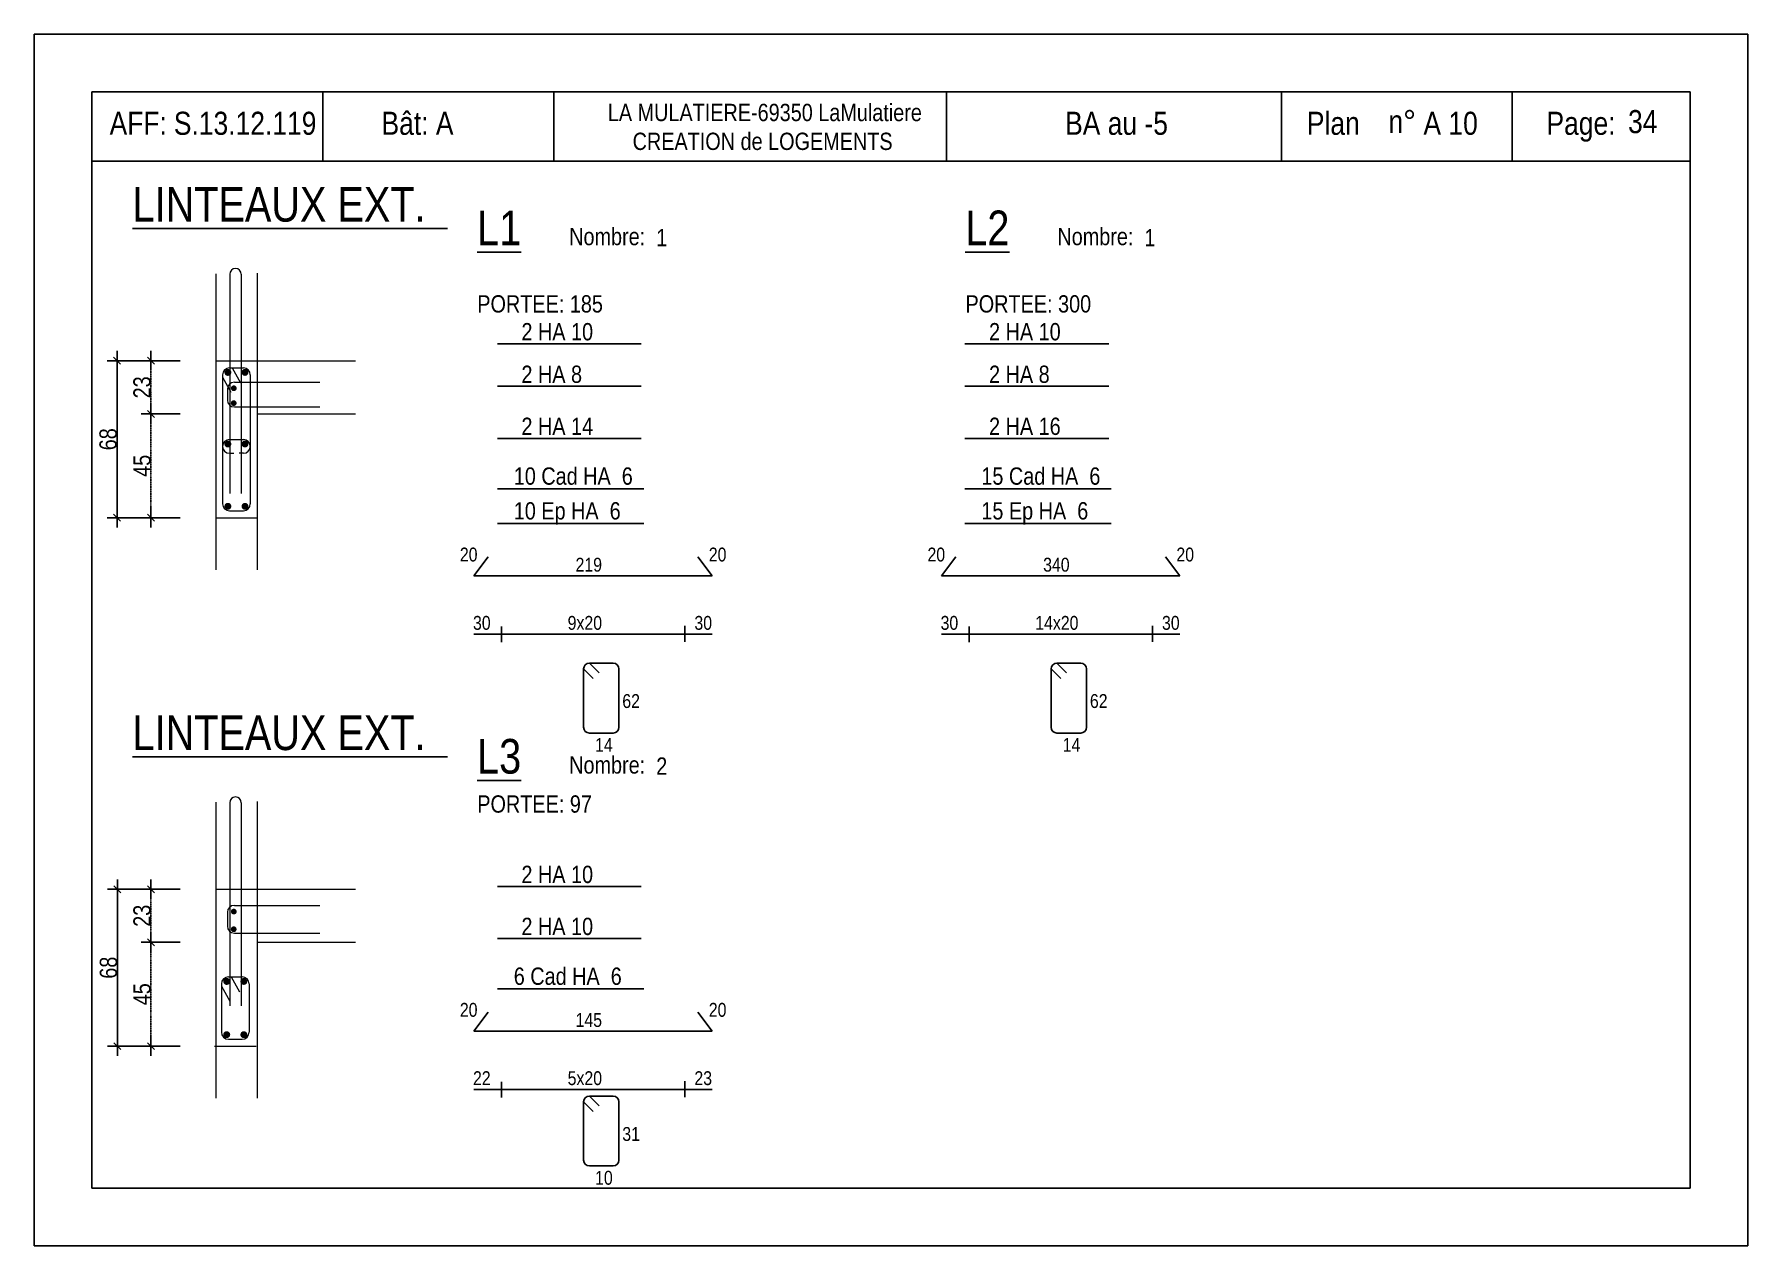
# Model space of a CAD drawing. Header units: metres. Extents: x -9927 to 45032, y -190416 to 12166.
# Drawn here: x 1177 to 2662, y -136198 to -135148 of the extents above; entities that cross this region are included whole.
import ezdxf
from ezdxf.enums import TextEntityAlignment as Align

# ---------------------------------------------------------------- set-up
doc = ezdxf.new("R2010")
doc.units = ezdxf.units.M
doc.header["$PDMODE"] = 65
doc.linetypes.add('CACHE2', pattern=[0.1875, 0.125, -0.0625])
for name, color, linetype in [('01_cote_gen', 4, 'Continuous'), ('01_fenetres', 171, 'Continuous'), ('01_linteaux', 3, 'Continuous'), ('01_sem', 42, 'Continuous'), ('01_texte', 230, 'Continuous'), ('AA_COTES', 2, 'Continuous')]:
    doc.layers.add(name, color=color, linetype=linetype)
doc.styles.add('STYLE2', font='ARIALN.TTF')
doc.dimstyles.new('JB25', dxfattribs={"dimscale": 0.1, "dimtxt": 150, "dimasz": 17, "dimexe": 0.1, "dimexo": 0.1, "dimgap": 0.09, "dimtad": 1, "dimdec": 1, "dimlfac": 0.5, "dimdsep": 46, "dimtxsty": 'STYLE2', "dimblk1": 'BOND_G', "dimblk2": 'BOND_D', "dimsah": 1, "dimcen": 1.5, "dimdle": 0.01, "dimse1": 1, "dimse2": 1, "dimclrd": 4, "dimclre": 2, "dimclrt": 5, "dimadec": 0, "dimazin": 0, "dimtfac": 2.333333, "dimtdec": 1, "dimtix": 1, "dimtmove": 2, "dimatfit": 3, "dimldrblk": 'BOND_G', "dimfxl": 1, "dimtolj": 1, "dimtzin": 0, "dimarcsym": 0})

# ---------------------------------------------------------------- blocks, each defined once
blk = doc.blocks.new('BOND_G')
at = {"layer": 'AA_COTES', "color": 0}
for p, q in [((0, -5), (0, 15)), ((5, 0), (-5, 0)), ((1.77, 1.77), (-1.77, -1.77))]:
    blk.add_line(p, q, dxfattribs=at)
blk = doc.blocks.new('BOND_D')
at = {"layer": 'AA_COTES', "color": 0}
for p, q in [((5, 0), (-5, 0)), ((-1.77, -1.77), (1.77, 1.77)), ((0, 5), (0, -15))]:
    blk.add_line(p, q, dxfattribs=at)
blk = doc.blocks.new('*D1168')
at = {"layer": '01_cote_gen', "color": 4, "linetype": 'CACHE2', "lineweight": -2, "transparency": 16777216}
blk.add_line((1278.4, -135565.5), (1278.4, -135478.9), dxfattribs=at)
at = {"layer": 'DEFPOINTS', "color": 0, "linetype": 'CACHE2', "lineweight": 0, "transparency": 16777216}
for p in [(1278.4, -135477.2), (1370.6, -135477.2), (1370.6, -135567.2)]:
    blk.add_point(p, dxfattribs=at)
at = {"layer": '01_cote_gen', "color": 4, "linetype": 'CACHE2', "lineweight": -2, "transparency": 16777216, "xscale": 1.7, "yscale": 1.7, "zscale": 1.7}
for name, p, rotation in [('BOND_D', (1278.4, -135477.2), 90), ('BOND_G', (1278.4, -135567.2), 270)]:
    blk.add_blockref(name, p, dxfattribs=dict(at, rotation=rotation))
at = {"layer": '01_cote_gen', "color": 5, "linetype": 'CACHE2', "lineweight": 0, "transparency": 16777216, "insert": (1270.8, -135522.2), "char_height": 15, "attachment_point": 5, "rotation": 90, "style": 'STYLE2'}
blk.add_mtext('\\A1;45', dxfattribs=at)
blk = doc.blocks.new('*D1169')
at = {"layer": '01_cote_gen', "color": 4, "linetype": 'CACHE2', "lineweight": -2, "transparency": 16777216}
blk.add_line((1278.4, -135475.5), (1278.4, -135432.9), dxfattribs=at)
at = {"layer": 'DEFPOINTS', "color": 0, "linetype": 'CACHE2', "lineweight": 0, "transparency": 16777216}
for p in [(1278.4, -135431.2), (1334.6, -135431.2), (1303.9, -135477.2)]:
    blk.add_point(p, dxfattribs=at)
at = {"layer": '01_cote_gen', "color": 4, "linetype": 'CACHE2', "lineweight": -2, "transparency": 16777216, "xscale": 1.7, "yscale": 1.7, "zscale": 1.7}
for name, p, rotation in [('BOND_D', (1278.4, -135431.2), 90), ('BOND_G', (1278.4, -135477.2), 270)]:
    blk.add_blockref(name, p, dxfattribs=dict(at, rotation=rotation))
at = {"layer": '01_cote_gen', "color": 5, "linetype": 'CACHE2', "lineweight": 0, "transparency": 16777216, "insert": (1270.8, -135454.2), "char_height": 15, "attachment_point": 5, "rotation": 90, "style": 'STYLE2'}
blk.add_mtext('\\A1;23', dxfattribs=at)
blk = doc.blocks.new('*D1170')
at = {"layer": '01_cote_gen', "color": 4, "lineweight": -2, "transparency": 16777216}
blk.add_line((1249.1, -135565.5), (1249.1, -135432.9), dxfattribs=at)
at = {"layer": 'DEFPOINTS', "color": 0, "lineweight": 0, "transparency": 16777216}
for p in [(1249.1, -135431.2), (1303.9, -135431.2), (1303.9, -135567.2)]:
    blk.add_point(p, dxfattribs=at)
at = {"layer": '01_cote_gen', "color": 4, "lineweight": -2, "transparency": 16777216, "xscale": 1.7, "yscale": 1.7, "zscale": 1.7}
for name, p, rotation in [('BOND_D', (1249.1, -135431.2), 90), ('BOND_G', (1249.1, -135567.2), 270)]:
    blk.add_blockref(name, p, dxfattribs=dict(at, rotation=rotation))
at = {"layer": '01_cote_gen', "color": 5, "lineweight": 0, "transparency": 16777216, "insert": (1241.4, -135499.2), "char_height": 15, "attachment_point": 5, "rotation": 90, "style": 'STYLE2'}
blk.add_mtext('\\A1;68', dxfattribs=at)
blk = doc.blocks.new('*D1171')
at = {"layer": '01_cote_gen', "color": 4, "linetype": 'CACHE2', "lineweight": -2, "transparency": 16777216}
blk.add_line((1278.4, -136023.5), (1278.4, -135936.9), dxfattribs=at)
at = {"layer": 'DEFPOINTS', "color": 0, "linetype": 'CACHE2', "lineweight": 0, "transparency": 16777216}
for p in [(1278.4, -135935.2), (1371.6, -135935.2), (1370.6, -136025.2)]:
    blk.add_point(p, dxfattribs=at)
at = {"layer": '01_cote_gen', "color": 4, "linetype": 'CACHE2', "lineweight": -2, "transparency": 16777216, "xscale": 1.7, "yscale": 1.7, "zscale": 1.7}
for name, p, rotation in [('BOND_D', (1278.4, -135935.2), 90), ('BOND_G', (1278.4, -136025.2), 270)]:
    blk.add_blockref(name, p, dxfattribs=dict(at, rotation=rotation))
at = {"layer": '01_cote_gen', "color": 5, "linetype": 'CACHE2', "lineweight": 0, "transparency": 16777216, "insert": (1270.8, -135980.2), "char_height": 15, "attachment_point": 5, "rotation": 90, "style": 'STYLE2'}
blk.add_mtext('\\A1;45', dxfattribs=at)
blk = doc.blocks.new('*D1172')
at = {"layer": '01_cote_gen', "color": 4, "linetype": 'CACHE2', "lineweight": -2, "transparency": 16777216}
blk.add_line((1278.4, -135933.5), (1278.4, -135890.9), dxfattribs=at)
at = {"layer": 'DEFPOINTS', "color": 0, "linetype": 'CACHE2', "lineweight": 0, "transparency": 16777216}
for p in [(1278.4, -135889.2), (1334.6, -135889.2), (1303.9, -135935.2)]:
    blk.add_point(p, dxfattribs=at)
at = {"layer": '01_cote_gen', "color": 4, "linetype": 'CACHE2', "lineweight": -2, "transparency": 16777216, "xscale": 1.7, "yscale": 1.7, "zscale": 1.7}
for name, p, rotation in [('BOND_D', (1278.4, -135889.2), 90), ('BOND_G', (1278.4, -135935.2), 270)]:
    blk.add_blockref(name, p, dxfattribs=dict(at, rotation=rotation))
at = {"layer": '01_cote_gen', "color": 5, "linetype": 'CACHE2', "lineweight": 0, "transparency": 16777216, "insert": (1270.8, -135912.2), "char_height": 15, "attachment_point": 5, "rotation": 90, "style": 'STYLE2'}
blk.add_mtext('\\A1;23', dxfattribs=at)
blk = doc.blocks.new('*D1173')
at = {"layer": '01_cote_gen', "color": 4, "lineweight": -2, "transparency": 16777216}
blk.add_line((1249.4, -136023.5), (1249.4, -135890.9), dxfattribs=at)
at = {"layer": 'DEFPOINTS', "color": 0, "lineweight": 0, "transparency": 16777216}
for p in [(1249.4, -135889.2), (1303.9, -135889.2), (1302.9, -136025.2)]:
    blk.add_point(p, dxfattribs=at)
at = {"layer": '01_cote_gen', "color": 4, "lineweight": -2, "transparency": 16777216, "xscale": 1.7, "yscale": 1.7, "zscale": 1.7}
for name, p, rotation in [('BOND_D', (1249.4, -135889.2), 90), ('BOND_G', (1249.4, -136025.2), 270)]:
    blk.add_blockref(name, p, dxfattribs=dict(at, rotation=rotation))
at = {"layer": '01_cote_gen', "color": 5, "lineweight": 0, "transparency": 16777216, "insert": (1241.7, -135957.2), "char_height": 15, "attachment_point": 5, "rotation": 90, "style": 'STYLE2'}
blk.add_mtext('\\A1;68', dxfattribs=at)

msp = doc.modelspace()

# ---------------------------------------------------------------- linework, layer by layer
at = {"layer": '01_fenetres', "ltscale": 30}
for p, q in [((1227.35, -135198.19), (1227.35, -136148.19)), ((1227.35, -135198.19), (1227.35, -136148.19)), ((1227.35, -135198.19), (1227.35, -136148.19)), ((2612.35, -135198.19), (1227.35, -135198.19)), ((1427.35, -135198.19), (1427.35, -135258.19)), ((1627.74, -135198.19), (1627.74, -135258.19)), ((1967.92, -135198.19), (1967.92, -135258.19)), ((2258.22, -135258.19), (2258.22, -135198.19)), ((2458.22, -135258.19), (2458.22, -135198.19)), ((2612.35, -135198.19), (2612.35, -136148.19)), ((2612.35, -135258.19), (1227.35, -135258.19)), ((2612.35, -136148.19), (1227.35, -136148.19))]:
    msp.add_line(p, q, dxfattribs=at)
at = {"layer": '01_linteaux', "linetype": 'ByBlock', "lineweight": 18}
for p, q in [((1334.57, -135355.72), (1334.57, -135612.35)), ((1370.57, -135355.2), (1370.57, -135612.35)), ((1334.57, -135431.23), (1455.64, -135431.23)), ((1340.57, -135443.34), (1340.57, -135555.23)), ((1340.57, -135445.5), (1347.8, -135458.49)), ((1346.57, -135437.34), (1358.57, -135437.34)), ((1348.96, -135437.34), (1356.19, -135450.32)), ((1364.57, -135443.34), (1364.57, -135555.23)), ((1370.57, -135477.23), (1455.64, -135477.23)), ((1346.57, -135499.39), (1358.57, -135499.39)), ((1346.57, -135511.39), (1350.26, -135511.39)), ((1358.57, -135511.39), (1354.87, -135511.39)), ((1346.57, -135561.23), (1358.57, -135561.23)), ((1334.57, -135567.23), (1356.57, -135567.23)), ((1356.57, -135567.23), (1370.57, -135567.23)), ((1356.57, -135567.23), (1356.57, -135567.23)), ((1334.57, -135813.71), (1334.57, -136070.34)), ((1370.57, -135813.19), (1370.57, -136070.34)), ((1334.57, -135889.22), (1455.64, -135889.22)), ((1370.57, -135935.22), (1455.64, -135935.22)), ((1345.57, -135965.19), (1357.57, -135965.19)), ((1347.96, -135965.19), (1355.19, -135978.17)), ((1339.57, -135971.19), (1339.57, -136013.19)), ((1339.57, -135973.35), (1346.8, -135986.34)), ((1363.57, -135971.19), (1363.57, -136013.19)), ((1333.57, -136025.19), (1355.57, -136025.19)), ((1345.57, -136019.19), (1357.57, -136019.19)), ((1355.57, -136025.19), (1369.57, -136025.19)), ((1355.57, -136025.19), (1355.57, -136025.19))]:
    msp.add_line(p, q, dxfattribs=at)
at = {"layer": '01_linteaux', "linetype": 'Continuous'}
for p, q in [((1558.34, -135668.25), (1764.8, -135668.25)), ((1582.35, -135661.54), (1582.35, -135674.95)), ((1741.09, -135660.88), (1741.09, -135674.83)), ((1963.59, -135668.25), (2170.05, -135668.25)), ((1987.6, -135661.54), (1987.6, -135674.95)), ((2146.34, -135660.88), (2146.34, -135674.83)), ((1653.41, -135698.29), (1653.41, -135748.82)), ((1653.41, -135698.29), (1661.82, -135706.62)), ((1658.41, -135693.29), (1679.03, -135693.29)), ((1658.41, -135693.29), (1666.82, -135701.62)), ((1684.03, -135698.29), (1684.03, -135748.82)), ((2058.66, -135698.29), (2058.66, -135748.82)), ((2058.66, -135698.29), (2067.07, -135706.62)), ((2063.66, -135693.29), (2084.28, -135693.29)), ((2063.66, -135693.29), (2072.07, -135701.62)), ((2089.28, -135698.29), (2089.28, -135748.82)), ((1658.41, -135753.82), (1679.03, -135753.82)), ((1684.03, -135746.79), (1684.03, -135748.82)), ((2063.66, -135753.82), (2084.28, -135753.82)), ((2089.28, -135746.79), (2089.28, -135748.82)), ((1741.09, -136055.5), (1741.09, -136069.44)), ((1558.34, -136062.86), (1764.8, -136062.86)), ((1582.35, -136056.15), (1582.35, -136069.57)), ((1658.41, -136068.51), (1679.03, -136068.51)), ((1658.41, -136068.51), (1666.82, -136076.84)), ((1653.41, -136073.51), (1653.41, -136124.04)), ((1653.41, -136073.51), (1661.82, -136081.84)), ((1684.03, -136073.51), (1684.03, -136124.04)), ((1658.41, -136129.04), (1679.03, -136129.04)), ((1684.03, -136122.01), (1684.03, -136124.04))]:
    msp.add_line(p, q, dxfattribs=at)
at = {"layer": '01_linteaux', "linetype": 'ByBlock', "lineweight": 18}
for centre, start, end in [((1346.57, -135443.34), 90, 180), ((1358.57, -135443.34), 0, 90), ((1346.57, -135505.39), 90, 180), ((1346.57, -135505.39), 180, 270), ((1358.57, -135505.39), 0, 90), ((1358.57, -135505.39), 270, 0), ((1346.57, -135555.23), 180, 270), ((1358.57, -135555.23), 270, 0), ((1345.57, -135971.19), 90, 180), ((1357.57, -135971.19), 0, 90), ((1345.57, -136013.19), 180, 270), ((1357.57, -136013.19), 270, 0)]:
    msp.add_arc(centre, 6, start, end, dxfattribs=at)
at = {"layer": '01_linteaux', "linetype": 'Continuous'}
for centre, start, end in [((1658.41, -135698.29), 90, 180), ((1679.03, -135698.29), 0, 90), ((2063.66, -135698.29), 90, 180), ((2084.28, -135698.29), 0, 90), ((1658.41, -135748.82), 180, 270), ((1679.03, -135748.82), 270, 0), ((2063.66, -135748.82), 180, 270), ((2084.28, -135748.82), 270, 0), ((1658.41, -136073.51), 90, 180), ((1679.03, -136073.51), 0, 90), ((1658.41, -136124.04), 180, 270), ((1679.03, -136124.04), 270, 0)]:
    msp.add_arc(centre, 5, start, end, dxfattribs=at)
at = {"layer": '01_sem', "color": 2, "lineweight": 0, "ltscale": 7}
for p, q in [((1346.74, -135356.23), (1346.74, -135546.28)), ((1356.74, -135356.23), (1356.74, -135546.28)), ((1344.75, -135455.69), (1344.75, -135465.23)), ((1350.75, -135449.69), (1424.75, -135449.69)), ((1350.75, -135471.23), (1424.75, -135471.23)), ((1346.74, -135814.22), (1346.74, -135990.27)), ((1356.74, -135814.22), (1356.74, -135990.27)), ((1350.75, -135903.22), (1424.75, -135903.22)), ((1344.75, -135909.22), (1344.75, -135921.22)), ((1350.75, -135927.22), (1424.75, -135927.22))]:
    msp.add_line(p, q, dxfattribs=at)
at = {"layer": '01_sem', "color": 2, "lineweight": 0, "ltscale": 7, "const_width": 2.5, "flags": 128}
for points in [[(1349.02, -135455.01, 1), (1351.52, -135455.01, 1)], [(1348.95, -135467.89, 1), (1351.45, -135467.89, 1)], [(1349.02, -135908.55, 1), (1351.52, -135908.55, 1)], [(1348.95, -135923.88, 1), (1351.45, -135923.88, 1)]]:
    msp.add_lwpolyline(points, format="xyb", close=True, dxfattribs=at)
at = {"layer": '01_sem', "color": 2, "lineweight": 0, "ltscale": 7}
for centre, radius, start, end in [((1351.74, -135356.23), 5, 0, 180), ((1350.75, -135455.69), 6, 90, 180), ((1350.75, -135465.23), 6, 180, 270), ((1351.74, -135814.22), 5, 0, 180), ((1350.75, -135909.22), 6, 90, 180), ((1350.75, -135921.22), 6, 180, 270)]:
    msp.add_arc(centre, radius, start, end, dxfattribs=at)
at = {"layer": '01_texte', "ltscale": 30}
for p, q in [((1177.35, -135148.19), (1177.35, -136198.19)), ((1177.35, -135148.19), (2662.35, -135148.19)), ((2662.35, -135148.19), (2662.35, -136198.19)), ((1578.71, -135416.44), (1703.34, -135416.44)), ((1983.96, -135416.44), (2108.59, -135416.44)), ((1578.71, -135453.32), (1703.34, -135453.32)), ((1983.96, -135453.32), (2108.59, -135453.32)), ((1578.71, -135498.4), (1703.34, -135498.4)), ((1983.96, -135498.4), (2108.59, -135498.4)), ((1578.71, -135542.06), (1705.55, -135542.06)), ((1983.96, -135542.06), (2110.8, -135542.06)), ((1578.71, -135572.18), (1705.55, -135572.18)), ((1983.96, -135572.18), (2110.8, -135572.18)), ((1570.76, -135601.17), (1558.34, -135617.71)), ((1752.39, -135601.17), (1764.8, -135617.71)), ((1976.01, -135601.17), (1963.59, -135617.71)), ((2157.64, -135601.17), (2170.05, -135617.71)), ((1558.34, -135617.71), (1764.8, -135617.71)), ((1963.59, -135617.71), (2170.05, -135617.71)), ((1578.71, -135886.8), (1703.34, -135886.8)), ((1578.71, -135931.88), (1703.34, -135931.88)), ((1578.71, -135975.53), (1705.55, -135975.53)), ((1570.76, -135995.78), (1558.34, -136012.33)), ((1752.39, -135995.78), (1764.8, -136012.33)), ((1558.34, -136012.33), (1764.8, -136012.33)), ((2662.35, -136198.19), (1177.35, -136198.19))]:
    msp.add_line(p, q, dxfattribs=at)
at = {"layer": '01_texte', "ltscale": 30, "const_width": 3, "flags": 128}
for points in [[(1346.64, -135441.26, 1), (1343.64, -135441.26, 1)], [(1358.49, -135441.26, -1), (1361.49, -135441.26, -1)], [(1346.64, -135503.31, 1), (1343.64, -135503.31, 1)], [(1358.49, -135503.31, -1), (1361.49, -135503.31, -1)], [(1346.64, -135557.31, -1), (1343.64, -135557.31, -1)], [(1358.49, -135557.31, 1), (1361.49, -135557.31, 1)], [(1345.65, -135969.11, 1), (1342.65, -135969.11, 1)], [(1357.49, -135969.11, -1), (1360.49, -135969.11, -1)], [(1345.65, -136015.26, -1), (1342.65, -136015.26, -1)], [(1357.49, -136015.26, 1), (1360.49, -136015.26, 1)]]:
    msp.add_lwpolyline(points, format="xyb", close=True, dxfattribs=at)

# ---------------------------------------------------------------- texts
at = {"layer": '01_texte', "style": 'STYLE2'}
for s, height, p in [('LA MULATIERE-69350 LaMulatiere', 15, (1674.44, -135223.47)), ('AFF:', 20, (1242.64, -135235.34)), ('S.13.12.119', 20, (1298.31, -135235.34)), ('Bât: A', 20, (1478.29, -135235.34)), ('BA au -5', 20, (2070.74, -135235.34)), ('Plan', 20, (2280.26, -135235.34)), ('n%%D', 20, (2350.95, -135233.89)), ('A 10', 20, (2381.29, -135235.34)), ('Page:', 20, (2487.93, -135235.34)), ('34', 20, (2558.62, -135233.89)), ('CREATION de LOGEMENTS', 15, (1695.92, -135248.47)), ('%%UL1', 30, (1561.13, -135330.99)), ('%%UL2', 30, (1984.25, -135330.99)), ('Nombre:', 15, (1640.94, -135330.99)), ('1', 15, (1716.36, -135331.99)), ('Nombre:', 15, (2064.06, -135330.99)), ('1', 15, (2139.48, -135331.99)), ('PORTEE: 185', 15, (1561.3, -135389.36)), ('PORTEE: 300', 15, (1984.44, -135389.36)), ('2 HA 10', 15, (1599.58, -135413.48)), ('2 HA 10', 15, (2004.83, -135413.48)), ('2 HA 8', 15, (1599.58, -135450.36)), ('2 HA 8', 15, (2004.83, -135450.36)), ('2 HA 14', 15, (1599.58, -135495.45)), ('2 HA 16', 15, (2004.83, -135495.45)), ('10 Cad HA  6', 15, (1592.91, -135538.61)), ('15 Cad HA  6', 15, (1998.16, -135538.61)), ('10 Ep HA  6', 15, (1592.91, -135568.73)), ('15 Ep HA  6', 15, (1998.16, -135568.73)), ('20', 12, (1546.2, -135605.11)), ('20', 12, (1761.94, -135605.11)), ('20', 12, (1951.46, -135605.11)), ('20', 12, (2167.19, -135605.11)), ('219', 12, (1646.46, -135613.92)), ('340', 12, (2051.71, -135613.92)), ('30', 12, (1557.57, -135664.34)), ('9x20', 12, (1639.61, -135664.34)), ('30', 12, (1749.46, -135664.34)), ('30', 12, (1962.82, -135664.34)), ('14x20', 12, (2044.86, -135664.34)), ('30', 12, (2154.71, -135664.34)), ('62', 12, (1686.98, -135732.11)), ('62', 12, (2092.23, -135732.11)), ('%%UL3', 30, (1561.13, -135788.98)), ('14', 12, (1663.4, -135770.08)), ('14', 12, (2068.65, -135770.08)), ('Nombre:', 15, (1640.94, -135788.98)), ('2', 15, (1716.36, -135789.98)), ('PORTEE: 97', 15, (1561.3, -135822.83)), ('2 HA 10', 15, (1599.58, -135883.84)), ('2 HA 10', 15, (1599.58, -135928.92)), ('6 Cad HA  6', 15, (1592.91, -135972.08)), ('20', 12, (1546.2, -135999.73)), ('20', 12, (1761.94, -135999.73)), ('145', 12, (1646.46, -136008.53)), ('22', 12, (1557.57, -136058.96)), ('5x20', 12, (1639.61, -136058.96)), ('23', 12, (1749.46, -136058.96)), ('31', 12, (1686.98, -136107.33)), ('10', 12, (1663.4, -136145.29))]:
    msp.add_text(s, height=height, dxfattribs=at).set_placement(p)
for p in [(1399.06, -135295.8), (1399.06, -135753.79)]:
    msp.add_text('%%ULINTEAUX EXT.  ', height=30, dxfattribs=at).set_placement(p, align=Align.MIDDLE)

# ---------------------------------------------------------------- dimensions: what is measured, and where the dimension line sits
at = {"layer": '01_cote_gen', "lineweight": 0}
for base, p1, p2, picture, middle in [((1249.08, -135431.23), (1303.93, -135567.23), (1303.93, -135431.23), '*D1170', (1241.41, -135499.23)), ((1249.41, -135889.22), (1302.94, -136025.19), (1303.93, -135889.22), '*D1173', (1241.74, -135957.2))]:
    dim = msp.add_linear_dim(base=base, p1=p1, p2=p2, angle=90, dimstyle='JB25', dxfattribs=at)
    dim.commit()
    dim.dimension.update_dxf_attribs({"geometry": picture, "text_midpoint": middle})
at = {"layer": '01_cote_gen', "linetype": 'CACHE2', "lineweight": 0}
for base, p1, p2, picture, middle in [((1278.43, -135431.23), (1303.93, -135477.23), (1334.57, -135431.23), '*D1169', (1270.77, -135454.23)), ((1278.43, -135477.23), (1370.57, -135567.23), (1370.57, -135477.23), '*D1168', (1270.8, -135522.23)), ((1278.43, -135889.22), (1303.93, -135935.22), (1334.57, -135889.22), '*D1172', (1270.77, -135912.22)), ((1278.43, -135935.22), (1370.57, -136025.19), (1371.57, -135935.22), '*D1171', (1270.8, -135980.2))]:
    dim = msp.add_linear_dim(base=base, p1=p1, p2=p2, angle=90, dimstyle='JB25', dxfattribs=at)
    dim.commit()
    dim.dimension.update_dxf_attribs({"geometry": picture, "text_midpoint": middle})

doc.saveas('drawing.dxf')
